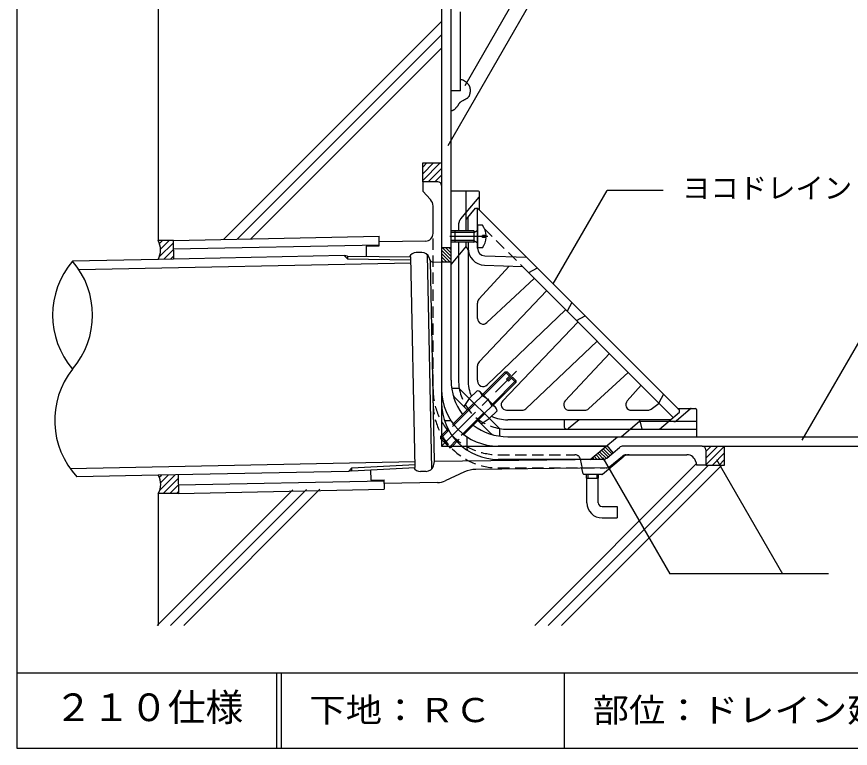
# Model space of a CAD drawing. Units: millimetres, scale not verified. Extents: x -418 to 382, y -607 to 623.
# Drawn here: x -417.8 to 23.7, y 33 to 420.4 of the extents above; entities that cross this region are included whole.
import ezdxf
from ezdxf.enums import TextEntityAlignment as Align

# ---------------------------------------------------------------- set-up
doc = ezdxf.new("R2010")
doc.units = ezdxf.units.MM
doc.header["$LTSCALE"] = 5
doc.linetypes.add('CHAIN1', pattern=[8, 5, -1, 1, -1])
doc.linetypes.add('DASHED1', pattern=[1.8, 1.2, -0.6])
for name, color, linetype in [('2-1', 4, 'Continuous'), ('2-2_in line', 7, 'Continuous'), ('2-3', 3, 'Continuous'), ('2-4_out line', 2, 'Continuous'), ('2-7_ビス', 7, 'Continuous'), ('2-8_drain他', 4, 'Continuous'), ('2-9_strainer他', 4, 'Continuous'), ('2-A_moji', 7, 'Continuous'), ('2-D_ハッチ他', 4, 'Continuous'), ('2-E_con他', 4, 'Continuous'), ('F-2', 7, 'Continuous'), ('F-5', 6, 'Continuous'), ('F-7', 1, 'Continuous'), ('F-A', 7, 'Continuous')]:
    doc.layers.add(name, color=color, linetype=linetype)
doc.styles.add('HG丸ｺﾞｼｯｸM-PRO', font='')
doc.styles.add('ＭＳ ゴシック', font='')
doc.styles.get('HG丸ｺﾞｼｯｸM-PRO').set_extended_font_data('HG丸ｺﾞｼｯｸM-PRO')
doc.styles.get('ＭＳ ゴシック').set_extended_font_data('MS Gothic')

msp = doc.modelspace()

# ---------------------------------------------------------------- linework, layer by layer
at = {"layer": '2-1'}
for p, q in [((-334.777, 301.891), (-225.889, 304.108)), ((-334.572, 292.042), (-334.777, 301.891)), ((-225.828, 301.109), (-225.889, 304.108)), ((-334.686, 297.392), (-225.797, 299.609)), ((-244.428, 293.878), (-342.785, 291.875)), ((-242.596, 293.591), (-244.428, 293.878)), ((-242.566, 292.091), (-244.427, 293.878)), ((-242.596, 293.591), (-242.566, 292.091)), ((-242.596, 293.591), (-209.017, 293.226)), ((-242.566, 292.091), (-208.986, 291.726)), ((-206.745, 181.696), (-209.017, 293.226)), ((-384.868, 286.516), (-208.953, 290.1)), ((-389.481, 181.101), (-206.808, 184.822)), ((-240.312, 181.464), (-242.1, 179.602)), ((-240.312, 181.464), (-206.775, 183.196)), ((-240.282, 179.964), (-240.312, 181.464)), ((-240.282, 179.964), (-206.745, 181.696)), ((-242.099, 179.602), (-342.785, 177.551)), ((-332.249, 177.766), (-332.049, 167.918)), ((-240.282, 179.964), (-242.099, 179.602)), ((-332.14, 172.418), (-223.252, 174.635)), ((-223.221, 173.135), (-223.16, 170.136)), ((-332.049, 167.918), (-223.16, 170.136))]:
    msp.add_line(p, q, dxfattribs=at)
msp.add_arc((-421.586, 262.369), 43.947, 319.43278, 40.56722, dxfattribs=at)
at = {"layer": '2-2_in line'}
for p, q in [((-187.785, 381.207), (-187.785, 481.207)), ((-202.785, 342.971), (-192.785, 342.971)), ((-202.785, 332.971), (-202.785, 342.971)), ((-334.777, 301.891), (-342.785, 301.891)), ((-101.964, 189.465), (-105.178, 193.295)), ((-54.785, 192.971), (357.215, 192.971)), ((-42.903, 182.971), (-42.903, 192.971)), ((-52.903, 182.971), (-42.903, 182.971)), ((-332.049, 167.918), (-342.785, 167.918))]:
    msp.add_line(p, q, dxfattribs=at)
for points in [[(-192.785, 597.971), (-192.785, 192.971), (-105.563, 192.971)], [(-182.785, 387.205), (-182.654, 387.186), (-182.429, 387.153), (-182.206, 387.116), (-181.985, 387.07), (-181.769, 387.015), (-181.557, 386.946), (-181.437, 386.899), (-181.345, 386.858), (-181.189, 386.779), (-181.037, 386.692), (-180.889, 386.598), (-180.744, 386.498), (-180.601, 386.393), (-180.52, 386.331), (-180.425, 386.256), (-180.264, 386.126), (-180.107, 385.993), (-179.951, 385.858), (-179.798, 385.721), (-179.646, 385.582), (-179.559, 385.501), (-179.467, 385.415), (-179.312, 385.266), (-179.158, 385.114), (-179.008, 384.959), (-178.862, 384.8), (-178.721, 384.636), (-178.641, 384.539), (-178.572, 384.452), (-178.458, 384.297), (-178.35, 384.138), (-178.249, 383.975), (-178.157, 383.807), (-178.073, 383.636), (-178.029, 383.534), (-177.985, 383.42), (-177.917, 383.221), (-177.861, 383.017), (-177.813, 382.81)], [(-177.813, 382.81), (-177.774, 382.601), (-177.741, 382.39), (-177.723, 382.267), (-177.705, 382.119), (-177.678, 381.862), (-177.659, 381.606), (-177.65, 381.35), (-177.651, 381.095), (-177.665, 380.841), (-177.68, 380.694), (-177.693, 380.587), (-177.722, 380.403), (-177.757, 380.219), (-177.795, 380.035), (-177.835, 379.851), (-177.875, 379.666), (-177.898, 379.558), (-177.923, 379.436), (-177.967, 379.225), (-178.013, 379.016), (-178.065, 378.809), (-178.128, 378.606), (-178.204, 378.41), (-178.255, 378.299), (-178.308, 378.2), (-178.412, 378.034), (-178.528, 377.876), (-178.656, 377.726), (-178.794, 377.582), (-178.939, 377.446), (-179.026, 377.371), (-179.128, 377.287), (-179.309, 377.149), (-179.496, 377.018), (-179.686, 376.895), (-179.88, 376.778), (-180.076, 376.665), (-180.191, 376.601), (-180.314, 376.534)], [(-180.314, 376.534), (-180.527, 376.42), (-180.741, 376.308), (-180.956, 376.197), (-181.172, 376.086), (-181.388, 375.975), (-181.514, 375.91), (-181.683, 375.821), (-181.972, 375.665), (-182.257, 375.501), (-182.534, 375.326), (-182.8, 375.137), (-183.053, 374.932), (-183.192, 374.804), (-183.239, 374.758), (-183.319, 374.676), (-183.395, 374.592), (-183.469, 374.505), (-183.541, 374.416), (-183.609, 374.325), (-183.646, 374.271), (-183.706, 374.181), (-183.802, 374.023), (-183.893, 373.862), (-183.982, 373.699), (-184.071, 373.536), (-184.163, 373.375), (-184.219, 373.283), (-184.278, 373.191), (-184.386, 373.035), (-184.499, 372.883), (-184.616, 372.733), (-184.736, 372.586), (-184.859, 372.44), (-184.93, 372.355), (-185.019, 372.249), (-185.175, 372.068), (-185.332, 371.889), (-185.493, 371.713), (-185.66, 371.543)], [(-185.66, 371.543), (-185.833, 371.38), (-185.937, 371.289), (-185.999, 371.237), (-186.109, 371.151), (-186.221, 371.069), (-186.337, 370.991), (-186.455, 370.918), (-186.576, 370.851), (-186.648, 370.815), (-186.749, 370.768), (-186.928, 370.697), (-187.111, 370.635), (-187.297, 370.58), (-187.485, 370.531), (-187.675, 370.485), (-187.785, 370.46)]]:
    msp.add_lwpolyline(points, dxfattribs=at)
at = {"layer": '2-3'}
for p, q in [((-342.785, 597.971), (-342.785, 301.891)), ((-342.785, 291.875), (-388.202, 290.95)), ((-342.785, 177.551), (-385.873, 176.674)), ((-342.785, 167.918), (-342.785, 97.971))]:
    msp.add_line(p, q, dxfattribs=at)
for centre, radius, start, end in [((-352.971, 296.883), 11.351, 333.81919, 26.18081), ((-354.818, 262.369), 43.947, 139.43278, 220.56722), ((-353.683, 206.591), 43.947, 141.76605, 222.90393), ((-350.911, 172.735), 9.446, 329.34187, 30.65813)]:
    msp.add_arc(centre, radius, start, end, dxfattribs=at)
at = {"layer": '2-4_out line'}
for p, q in [((-182.785, 381.207), (-182.785, 422.896)), ((-182.785, 381.207), (-187.785, 381.207)), ((-114.016, 185.879), (-99.605, 197.971)), ((-99.605, 197.971), (34.597, 197.971))]:
    msp.add_line(p, q, dxfattribs=at)
msp.add_lwpolyline([(-192.785, 290.53), (-187.785, 290.53), (-187.785, 381.207)], dxfattribs=at)
at = {"layer": '2-7_ビス'}
for p, q in [((-194.785, 332.971), (-202.785, 332.971)), ((-202.785, 332.971), (-202.785, 327.971)), ((-198.629, 323.513), (-202.785, 327.971)), ((-192.785, 330.971), (-192.785, 215.971)), ((-197.285, 305.61), (-197.285, 320.104)), ((-201.204, 301.61), (-225.828, 301.109)), ((-225.787, 299.109), (-225.828, 301.109)), ((-232.785, 298.967), (-225.787, 299.109)), ((-232.785, 298.967), (-232.673, 293.483)), ((-192.785, 298.253), (-187.785, 298.253)), ((-203.293, 295.566), (-206.258, 295.506)), ((-197.942, 181.023), (-200.248, 294.254)), ((-199.388, 292.744), (-199.114, 291.851)), ((-196.521, 184.918), (-198.684, 291.096)), ((-197.161, 290.44), (-192.785, 290.53)), ((-187.812, 206.429), (-190.127, 206.429)), ((-179.327, 197.944), (-179.327, 191.764)), ((-105.564, 192.971), (-162.785, 192.971)), ((-105.306, 186.66), (-98.622, 192.269)), ((-54.785, 192.971), (-96.693, 192.971)), ((-52.785, 190.971), (-52.785, 182.971)), ((-107.2, 185.959), (-196.521, 184.918)), ((-107.22, 185.971), (-162.785, 185.971)), ((-107.646, 178.088), (-96.666, 187.302)), ((-103.646, 182.179), (-96.984, 187.769)), ((-95.056, 188.471), (-62.958, 188.471)), ((-197.143, 182.567), (-196.521, 184.918)), ((-105.539, 181.478), (-174.601, 180.673)), ((-117.863, 178.378), (-118.425, 181.328)), ((-58.039, 184.365), (-57.785, 182.971)), ((-52.785, 182.971), (-57.785, 182.971)), ((-230.372, 180.476), (-230.261, 174.992)), ((-200.929, 179.591), (-203.896, 179.53)), ((-180.68, 179.308), (-190.897, 174.622)), ((-107.967, 177.971), (-117.372, 177.971)), ((-115.96, 175.971), (-115.96, 177.971)), ((-115.145, 175.971), (-115.145, 177.971)), ((-110.425, 175.971), (-110.425, 177.971)), ((-109.61, 175.971), (-109.61, 177.971)), ((-230.261, 174.992), (-223.262, 175.135)), ((-223.221, 173.135), (-223.262, 175.135)), ((-194.863, 173.713), (-223.221, 173.135)), ((-115.96, 175.971), (-109.61, 175.971)), ((-115.785, 162.971), (-115.785, 175.971)), ((-109.785, 162.971), (-109.785, 175.971)), ((-107.786, 160.971), (-99.786, 160.971)), ((-99.786, 160.971), (-99.786, 154.971)), ((-107.786, 154.971), (-99.786, 154.971))]:
    msp.add_line(p, q, dxfattribs=at)
at = {"layer": '2-7_ビス', "linetype": 'DASHED1'}
for p, q in [((-197.285, 215.971), (-197.285, 305.61)), ((-162.785, 188.471), (-122.268, 188.471)), ((-119.321, 186.032), (-118.404, 181.22)), ((-162.785, 181.471), (-106.097, 181.471))]:
    msp.add_line(p, q, dxfattribs=at)
at = {"layer": '2-7_ビス'}
for centre, radius, start, end in [((-194.785, 330.971), 2, 0, 90), ((-202.285, 320.104), 5, 0, 43.00006), ((-201.285, 305.61), 4, 271.16649, 0), ((-206.176, 291.507), 4, 91.16649, 154.41655), ((-203.211, 291.567), 4, 17.11238, 91.16684), ((-197.202, 292.44), 2, 197.11249, 271.16684), ((-162.785, 222.971), 30, 180, 270), ((-162.785, 215.971), 30, 180, 270), ((-190.127, 207.929), 1.5, 196.39026, 270), ((-177.827, 191.764), 1.5, 180, 238.14412), ((-96.693, 189.971), 3, 90, 129.99988), ((-54.785, 190.971), 2, 0, 90), ((-107.22, 188.971), 3, 270, 310.00003), ((-107.235, 188.958), 3, 270.66714, 310.00003), ((-95.056, 185.471), 3, 90, 130.00003), ((-93.452, 183.471), 5, 90, 129.99965), ((-62.958, 183.471), 5, 10.30489, 90), ((-203.977, 183.529), 4, 207.91092, 271.16684), ((-201.01, 183.59), 4, 271.16684, 345.18356), ((-105.574, 184.477), 3, 270.66714, 309.99988), ((-174.426, 165.674), 15, 90.66724, 114.6427), ((-117.372, 178.471), 0.5, 190.78462, 270), ((-107.967, 178.471), 0.5, 270, 309.9993), ((-195.066, 183.711), 10, 271.16655, 294.64264), ((-107.786, 162.971), 8, 180, 270), ((-107.786, 162.971), 2, 180, 270)]:
    msp.add_arc(centre, radius, start, end, dxfattribs=at)
at = {"layer": '2-7_ビス', "linetype": 'DASHED1'}
for centre, radius, start, end in [((-162.785, 222.971), 34.5, 180, 269.99995), ((-162.785, 215.971), 34.5, 180, 269.99995), ((-122.268, 185.471), 3, 10.78444, 90)]:
    msp.add_arc(centre, radius, start, end, dxfattribs=at)
at = {"layer": '2-8_drain他'}
for p, q in [((-179.785, 313.062), (-174.785, 318.971)), ((-174.785, 318.971), (-173.785, 318.971)), ((-173.785, 318.971), (-66.785, 211.971)), ((-173.785, 297.82), (-173.785, 318.971)), ((-178.785, 306.971), (-178.785, 314.244)), ((-171.185, 309.971), (-173.785, 309.971)), ((-173.785, 309.971), (-173.785, 297.971)), ((-185.785, 306.971), (-185.785, 300.971)), ((-175.785, 306.971), (-185.785, 306.971)), ((-175.785, 306.101), (-185.785, 306.101)), ((-175.785, 306.101), (-173.913, 307.153)), ((-175.785, 306.971), (-175.021, 306.53)), ((-175.785, 306.971), (-175.785, 300.971)), ((-175.785, 301.841), (-185.785, 301.841)), ((-175.785, 300.971), (-185.785, 300.971)), ((-178.785, 300.971), (-178.785, 227.971)), ((-175.785, 301.841), (-173.913, 300.789)), ((-175.785, 300.971), (-175.021, 301.412)), ((-171.185, 303.492), (-171.185, 304.45)), ((-169.197, 304.45), (-171.185, 304.45)), ((-169.196, 303.492), (-171.185, 303.492)), ((-179.991, 298.212), (-180.36, 298.286)), ((-171.185, 297.971), (-173.785, 297.971)), ((-169.939, 293.823), (-147.785, 292.971)), ((-156.918, 288.347), (-172.996, 270.814)), ((-142.128, 287.314), (-146.724, 284.84)), ((-143.735, 281.849), (-168.734, 258.424)), ((-172.96, 237.588), (-137.164, 275.279)), ((-173.785, 260.613), (-173.785, 268.786)), ((-127.081, 265.196), (-168.704, 225.372)), ((-123.821, 269.007), (-126.296, 264.41)), ((-121.346, 259.461), (-116.75, 261.936)), ((-120.561, 258.675), (-160.384, 217.052)), ((-148.168, 212.796), (-110.477, 248.592)), ((-103.907, 242.022), (-127.333, 217.022)), ((-173.785, 227.971), (-173.785, 235.522)), ((-93.922, 232.036), (-114.942, 212.76)), ((-94.473, 216.948), (-87.171, 225.286)), ((-75.27, 220.456), (-77.745, 215.86)), ((-157.785, 211.971), (-150.234, 211.971)), ((-125.143, 211.971), (-116.97, 211.971)), ((-92.216, 211.971), (-83.582, 211.971)), ((-81.762, 212.586), (-77.627, 215.742)), ((-66.785, 210.971), (-66.785, 211.971)), ((-72.694, 205.971), (-66.785, 210.971)), ((-71.512, 206.971), (-157.785, 206.971))]:
    msp.add_line(p, q, dxfattribs=at)
at = {"layer": '2-8_drain他', "linetype": 'DASHED1'}
for p, q in [((-170.157, 308.272), (-149.935, 288.05)), ((-87.544, 205.765), (-86.785, 201.971)), ((-77.421, 201.971), (-72.694, 205.971))]:
    msp.add_line(p, q, dxfattribs=at)
at = {"layer": '2-8_drain他', "linetype": 'CHAIN1'}
msp.add_line((-168.321, 303.971), (-188.475, 303.971), dxfattribs=at)
at = {"layer": '2-8_drain他'}
msp.add_lwpolyline([(-170.131, 288.827), (-149.935, 288.05), (-70.073, 208.189)], dxfattribs=at)
for centre, radius, start, end in [((-179.185, 303.971), 10, 2.74562, 36.86987), ((-174.035, 307.371), 0.25, 299.32918, 0), ((-174.035, 300.571), 0.25, 0, 60.67082), ((-179.185, 303.971), 10, 323.13013, 357.25438), ((-180.285, 296.741), 1.5, 0, 78.6897), ((-169.785, 297.82), 9, 180, 267.79758), ((-169.785, 297.82), 4, 180, 267.79758), ((-170.785, 268.786), 3, 137.47789, 180.00017), ((-170.785, 260.613), 3, 180.00034, 313.13882), ((-170.785, 235.522), 3, 136.47731, 180.00017), ((-157.785, 227.971), 21, 180, 204.07584), ((-157.785, 227.971), 16, 180, 181.89961), ((-170.778, 227.54), 3, 181.89812, 313.73378), ((-158.216, 214.978), 3, 136.26622, 268.10188), ((-125.143, 214.971), 3, 136.86118, 269.99966), ((-92.216, 214.971), 3, 138.78688, 270), ((-157.785, 227.971), 16, 268.10173, 270), ((-150.234, 214.971), 3, 269.99983, 313.52269), ((-116.97, 214.971), 3, 269.99983, 312.52211), ((-83.582, 214.971), 3, 270, 307.34552), ((-157.785, 227.971), 21, 245.92543, 270), ((-89.015, 205.471), 1.5, 19.47171, 90)]:
    msp.add_arc(centre, radius, start, end, dxfattribs=at)
at = {"layer": '2-8_drain他', "linetype": 'DASHED1'}
msp.add_arc((-89.015, 205.471), 1.5, 11.30984, 19.47171, dxfattribs=at)
at = {"layer": '2-9_strainer他'}
for p, q in [((-173.285, 327.971), (-187.785, 327.971)), ((-179.785, 306.971), (-179.785, 327.971)), ((-172.785, 317.971), (-172.785, 327.471)), ((-179.785, 316.698), (-172.904, 324.831)), ((-185.785, 306.971), (-187.785, 306.971)), ((-185.785, 306.101), (-187.785, 306.101)), ((-185.785, 301.841), (-187.785, 301.841)), ((-185.785, 300.971), (-187.785, 300.971)), ((-179.785, 298.971), (-179.785, 300.971)), ((-179.785, 298.971), (-187.785, 289.437)), ((-183.785, 297.971), (-183.785, 227.971)), ((-187.785, 227.971), (-187.785, 290.53)), ((-171.034, 220.379), (-159.037, 232.375)), ((-170.539, 219.884), (-158.048, 232.375)), ((-159.037, 232.375), (-158.048, 232.375)), ((-159.037, 232.375), (-156.739, 230.077)), ((-158.366, 228.451), (-156.244, 230.572)), ((-158.048, 232.375), (-156.244, 230.572)), ((-165.872, 215.217), (-153.381, 227.709)), ((-165.377, 214.722), (-153.381, 226.719)), ((-158.366, 228.451), (-157.305, 227.39)), ((-157.305, 227.39), (-155.184, 229.512)), ((-155.679, 229.017), (-153.381, 226.719)), ((-155.184, 229.512), (-153.381, 227.709)), ((-153.381, 227.709), (-153.381, 226.719)), ((-183.409, 223.561), (-187.459, 223.561)), ((-162.195, 202.348), (-183.409, 223.561)), ((-174.019, 222.344), (-178.105, 218.257)), ((-172.182, 221.527), (-164.229, 213.574)), ((-179.166, 212.247), (-186.06, 219.141)), ((-178.105, 218.257), (-180.934, 214.015)), ((-171.366, 219.69), (-175.452, 215.604)), ((-186.637, 204.776), (-175.63, 215.783)), ((-186.203, 204.22), (-175.135, 215.288)), ((-166.066, 214.39), (-170.152, 210.305)), ((-68.499, 206.445), (-60.925, 212.853)), ((-67.785, 212.971), (-58.285, 212.971)), ((-57.785, 212.471), (-57.785, 197.971)), ((-181.536, 199.553), (-170.468, 210.621)), ((-180.98, 199.119), (-169.973, 210.126)), ((-171.741, 204.823), (-167.499, 207.651)), ((-163.413, 211.737), (-167.499, 207.651)), ((-166.615, 199.696), (-173.509, 206.59)), ((-127.894, 206.971), (-127.894, 203.438)), ((-119.936, 206.971), (-125.486, 202.314)), ((-88.018, 205.971), (-97.552, 197.971)), ((-57.785, 205.971), (-88.018, 205.971)), ((-162.196, 202.347), (-162.196, 198.297)), ((-157.785, 201.971), (-57.785, 201.971)), ((-157.785, 197.971), (-99.605, 197.971))]:
    msp.add_line(p, q, dxfattribs=at)
at = {"layer": '2-9_strainer他', "linetype": 'DASHED1'}
for p, q in [((-182.602, 313.369), (-179.785, 316.698)), ((-183.785, 310.14), (-183.785, 306.971)), ((-183.785, 300.971), (-183.785, 297.971)), ((-193.403, 198.01), (-186.637, 204.776)), ((-193.403, 197.02), (-186.203, 204.22)), ((-188.736, 192.353), (-181.536, 199.553)), ((-187.746, 192.353), (-180.981, 199.119)), ((-193.403, 198.01), (-193.403, 197.02)), ((-193.403, 198.01), (-187.746, 192.353)), ((-193.403, 197.02), (-188.736, 192.353)), ((-188.736, 192.353), (-187.746, 192.353))]:
    msp.add_line(p, q, dxfattribs=at)
at = {"layer": '2-9_strainer他', "linetype": 'CHAIN1'}
msp.add_line((-192.487, 193.269), (-153.08, 232.677), dxfattribs=at)
at = {"layer": '2-9_strainer他'}
for centre, radius, start, end in [((-173.285, 327.471), 0.5, 0, 90), ((-173.285, 325.154), 0.5, 319.76698, 0), ((-157.785, 227.971), 30, 180, 217.33746), ((-157.785, 227.971), 26, 180, 189.76585), ((-174.162, 219.547), 2.8, 2.92557, 87.07463), ((-183.939, 221.262), 3, 194.38683, 225.00034), ((-175.34, 210.416), 10.089, 23.19786, 66.80214), ((-166.209, 211.594), 2.8, 2.92572, 87.07426), ((-60.602, 212.471), 0.5, 90, 130.23669), ((-58.285, 212.471), 0.5, 0, 90), ((-157.785, 227.971), 30, 232.66237, 270), ((-126.428, 203.438), 1.466, 180, 309.99997), ((-69.79, 207.971), 2, 270, 310.23657), ((-164.494, 201.818), 3, 224.99919, 255.6127), ((-157.785, 227.971), 26, 260.23466, 270)]:
    msp.add_arc(centre, radius, start, end, dxfattribs=at)
at = {"layer": '2-9_strainer他', "linetype": 'DASHED1'}
for centre, radius, start, end in [((-178.785, 310.14), 5, 139.76291, 180), ((-157.785, 227.971), 26, 189.76584, 260.23466)]:
    msp.add_arc(centre, radius, start, end, dxfattribs=at)
at = {"layer": '2-A_moji'}
for p, q in [((-180.348, 383.953), (-140.275, 453.361)), ((-189.348, 352.187), (-145.369, 428.361)), ((-1.813, 196.101), (103.414, 378.361)), ((-133.723, 278.908), (-105.171, 328.361)), ((-75.385, 328.361), (-105.171, 328.361)), ((-107.398, 186.825), (-71.894, 125.331)), ((-47.288, 185.978), (-12.273, 125.331)), ((12.169, 125.331), (-71.894, 125.331))]:
    msp.add_line(p, q, dxfattribs=at)
at = {"layer": '2-D_ハッチ他'}
for p, q in [((-202.785, 333.628), (-193.442, 342.971)), ((-202.785, 337.164), (-196.978, 342.971)), ((-202.785, 340.699), (-200.514, 342.971)), ((-199.907, 332.971), (-192.785, 340.093)), ((-196.371, 332.971), (-192.785, 336.557)), ((-192.836, 332.971), (-192.785, 333.021)), ((-342.249, 293.16), (-334.752, 300.657)), ((-342.155, 300.324), (-340.589, 301.891)), ((-341.629, 297.315), (-337.053, 301.891)), ((-339.94, 291.933), (-334.679, 297.193)), ((-192.785, 296.712), (-187.785, 291.712)), ((-192.558, 298.253), (-187.785, 293.48)), ((-190.79, 298.253), (-187.785, 295.248)), ((-189.023, 298.253), (-187.785, 297.015)), ((-336.331, 292.006), (-334.607, 293.73)), ((-192.785, 294.944), (-188.37, 290.53)), ((-192.785, 293.177), (-190.138, 290.53)), ((-192.785, 291.409), (-191.906, 290.53)), ((-109.077, 190.023), (-105.528, 186.474)), ((-108.116, 190.83), (-104.567, 187.281)), ((-107.155, 191.636), (-103.606, 188.087)), ((-106.193, 192.443), (-102.645, 188.894)), ((-105.232, 193.249), (-104.656, 192.672)), ((-52.785, 183.108), (-42.922, 192.971)), ((-52.785, 186.643), (-46.457, 192.971)), ((-52.785, 190.179), (-49.993, 192.971)), ((-113.883, 185.99), (-113.864, 185.971)), ((-112.922, 186.797), (-112.096, 185.971)), ((-111.961, 187.603), (-110.329, 185.971)), ((-111, 188.41), (-108.561, 185.971)), ((-110.038, 189.216), (-106.793, 185.971)), ((-49.386, 182.971), (-42.903, 189.454)), ((-45.851, 182.971), (-42.903, 185.919)), ((-342.244, 176.491), (-341.151, 177.585)), ((-341.966, 169.698), (-333.933, 177.732)), ((-341.513, 173.687), (-337.542, 177.658)), ((-340.211, 167.918), (-332.211, 175.918)), ((-336.675, 167.918), (-332.141, 172.453)), ((-333.14, 167.918), (-332.07, 168.988))]:
    msp.add_line(p, q, dxfattribs=at)
at = {"layer": '2-E_con他'}
for p, q in [((-308.276, 302.43), (-192.785, 417.922)), ((-301.058, 302.577), (-192.785, 410.85)), ((-293.84, 302.724), (-192.785, 403.779)), ((-143.476, 97.971), (-57.892, 183.555)), ((-136.405, 97.971), (-51.405, 182.971)), ((-129.333, 97.971), (-44.334, 182.971)), ((-343.476, 97.971), (-271.615, 169.832)), ((-336.405, 97.971), (-264.397, 169.979)), ((-329.333, 97.971), (-257.179, 170.126))]:
    msp.add_line(p, q, dxfattribs=at)
at = {"layer": 'F-2'}
msp.add_line((-127.785, 72.971), (-127.785, 32.971), dxfattribs=at)
at = {"layer": 'F-5'}
for p, q in [((-417.785, 72.971), (382.215, 72.971)), ((-280.285, 72.971), (-280.285, 32.971)), ((-277.785, 72.971), (-277.785, 32.971))]:
    msp.add_line(p, q, dxfattribs=at)
at = {"layer": 'F-7'}
for p, q in [((-417.785, 622.971), (-417.785, 32.971)), ((-417.785, 32.971), (382.215, 32.971))]:
    msp.add_line(p, q, dxfattribs=at)

# ---------------------------------------------------------------- texts
at = {"layer": '2-A_moji', "style": 'ＭＳ ゴシック'}
msp.add_text('ヨコドレイン', height=11, dxfattribs=at).set_placement((-65.385, 320.861), align=Align.BOTTOM_LEFT)
at = {"layer": 'F-A', "style": 'HG丸ｺﾞｼｯｸM-PRO'}
msp.add_text('２１０仕様', height=14.66, dxfattribs=at).set_placement((-397.785, 42.971), align=Align.BOTTOM_LEFT)
at = {"layer": 'F-A', "style": 'HG丸ｺﾞｼｯｸM-PRO', "width": 1.1}
for s, p in [('下地：ＲＣ', (-262.785, 42.971)), ('部位：ドレイン廻り', (-112.785, 42.971))]:
    msp.add_text(s, height=12.83, dxfattribs=at).set_placement(p, align=Align.BOTTOM_LEFT)

doc.saveas('drawing.dxf')
